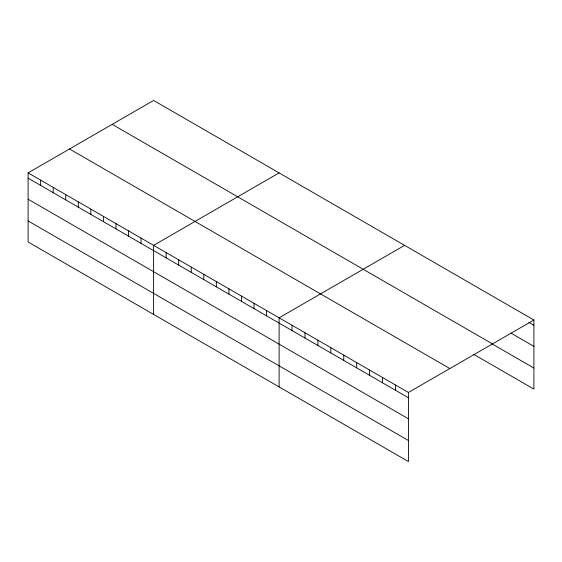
<?xml version="1.0" encoding="UTF-8"?>
<svg xmlns="http://www.w3.org/2000/svg" width="562" height="562" viewBox="0 0 562 562"><rect width="100%" height="100%" fill="white"/><g stroke="black" fill="none" stroke-linecap="round" stroke-linejoin="round"><path stroke-width="0.84" d="M473.555 354.271L533.9 389.108L533.9 320.017L153.588 100.443L28.1 172.892L28.1 241.983L408.412 461.557L408.412 392.466L28.1 172.892M279.089 172.899L153.602 245.348L153.602 314.446M404.591 245.362L279.11 317.811L279.11 386.902M408.412 392.466L533.9 320.017M528.87 322.391L533.9 325.293M510.914 333.083L533.9 346.354M112.175 124.35L492.488 343.923M491.518 343.579L533.9 368.054M69.512 148.979L449.825 368.553M28.1 178.168L408.412 397.741M28.1 199.229L408.412 418.802M28.1 220.929L408.412 440.503M395.486 384.998L395.486 390.281M382.553 377.531L382.553 382.813M369.62 370.063L369.62 375.346M356.694 362.602L356.694 367.885M343.761 355.135L343.761 360.418M330.828 347.667L330.828 352.95M317.902 340.207L317.902 345.482M304.969 332.739L304.969 338.022M292.036 325.272L292.036 330.554M266.557 310.561L266.557 315.844M254.01 303.318L254.01 308.594M241.456 296.069L241.456 301.351M228.903 288.826L228.903 294.109M216.356 281.576L216.356 286.859M203.802 274.333L203.802 279.616M191.256 267.083L191.256 272.366M178.702 259.841L178.702 265.123M166.155 252.598L166.155 257.874M141.055 238.105L141.055 243.381M128.501 230.856L128.501 236.138M115.955 223.613L115.955 228.896M103.401 216.363L103.401 221.646M90.854 209.12L90.854 214.403M78.301 201.87L78.301 207.153M65.754 194.628L65.754 199.91M53.2 187.385L53.2 192.661M40.654 180.135L40.654 185.418"/></g></svg>
